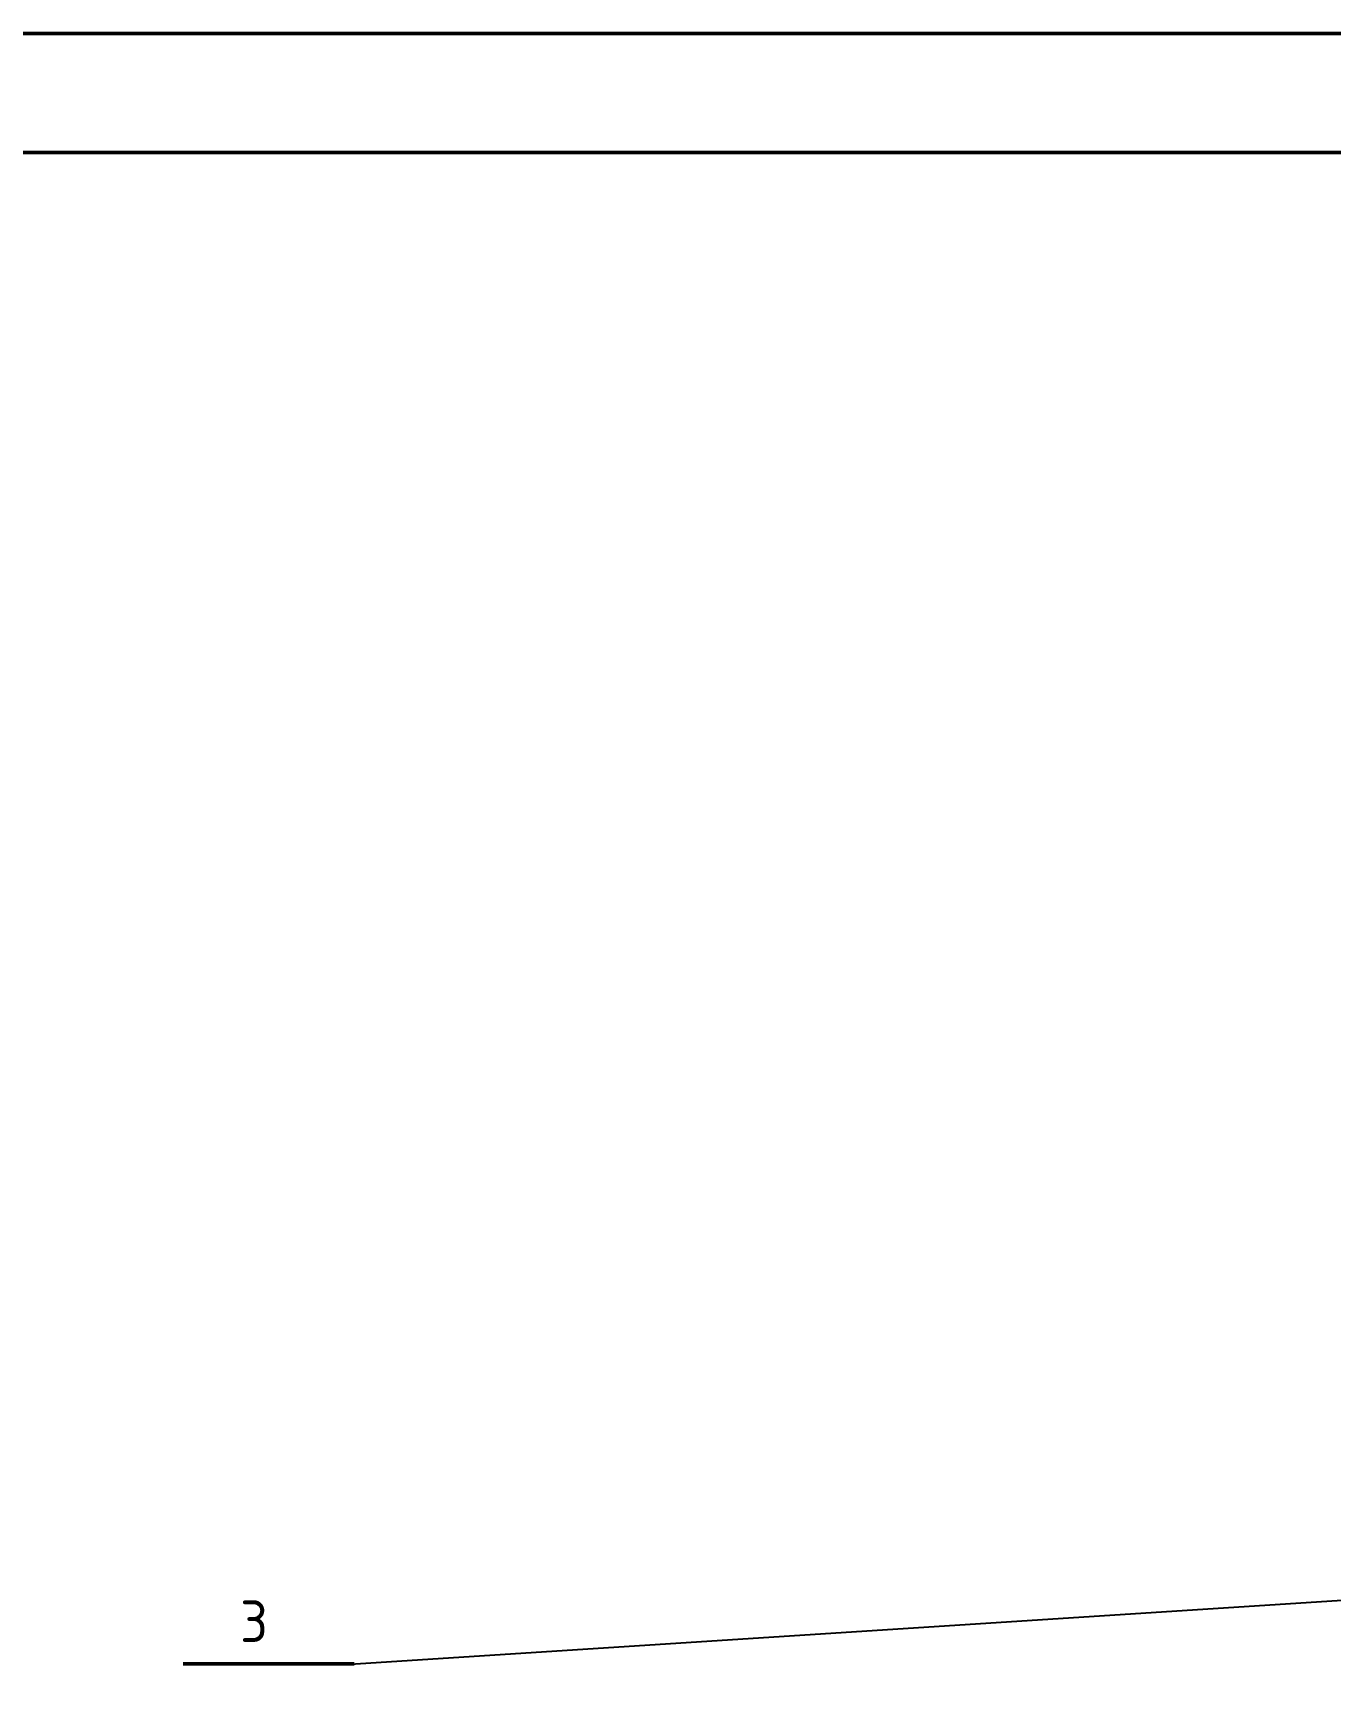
# Model space of a CAD drawing. Header units: millimetres. Extents: x 32504 to 36677, y 41990 to 42879.
# Drawn here: x 32997.4 to 33106.5, y 42715.1 to 42855.4 of the extents above; entities that cross this region are included whole.
import ezdxf

# ---------------------------------------------------------------- set-up
doc = ezdxf.new("R2010")
doc.units = ezdxf.units.MM
for name, color, linetype, lineweight in [('AM_5', 3, 'Continuous', 25), ('Net_dam', 7, 'Continuous', 50), ('Net_manh', 3, 'Continuous', 25)]:
    doc.layers.add(name, color=color, linetype=linetype, lineweight=lineweight)
doc.styles.add('TCVN 7284', font='tcvn7284-2003i.ttf', dxfattribs={"height": 3.5})

msp = doc.modelspace()

# ---------------------------------------------------------------- linework, layer by layer
at = {"layer": 'Net_dam'}
msp.add_line((33024.3904, 42718.3782), (33010.0166, 42718.3782), dxfattribs=at)
for points in [[(32504.3347, 42014.3719), (32504.3347, 42855.3719), (33693.3347, 42855.3719), (33693.3347, 42014.3719), (32504.3347, 42014.3719)], [(32524.3347, 42024.3719), (32524.3347, 42845.3719), (33683.3347, 42845.3719), (33683.3347, 42024.3719)]]:
    msp.add_lwpolyline(points, close=True, dxfattribs=at)
at = {"layer": 'Net_manh'}
msp.add_line((33024.0666, 42718.3573), (33152.5832, 42726.6316), dxfattribs=at)

# ---------------------------------------------------------------- texts
at = {"layer": 'AM_5', "color": 30, "insert": (33015.9825, 42720.2157), "char_height": 3.5, "attachment_point": 8, "style": 'TCVN 7284'}
msp.add_mtext('3', dxfattribs=at)

doc.saveas('drawing.dxf')
